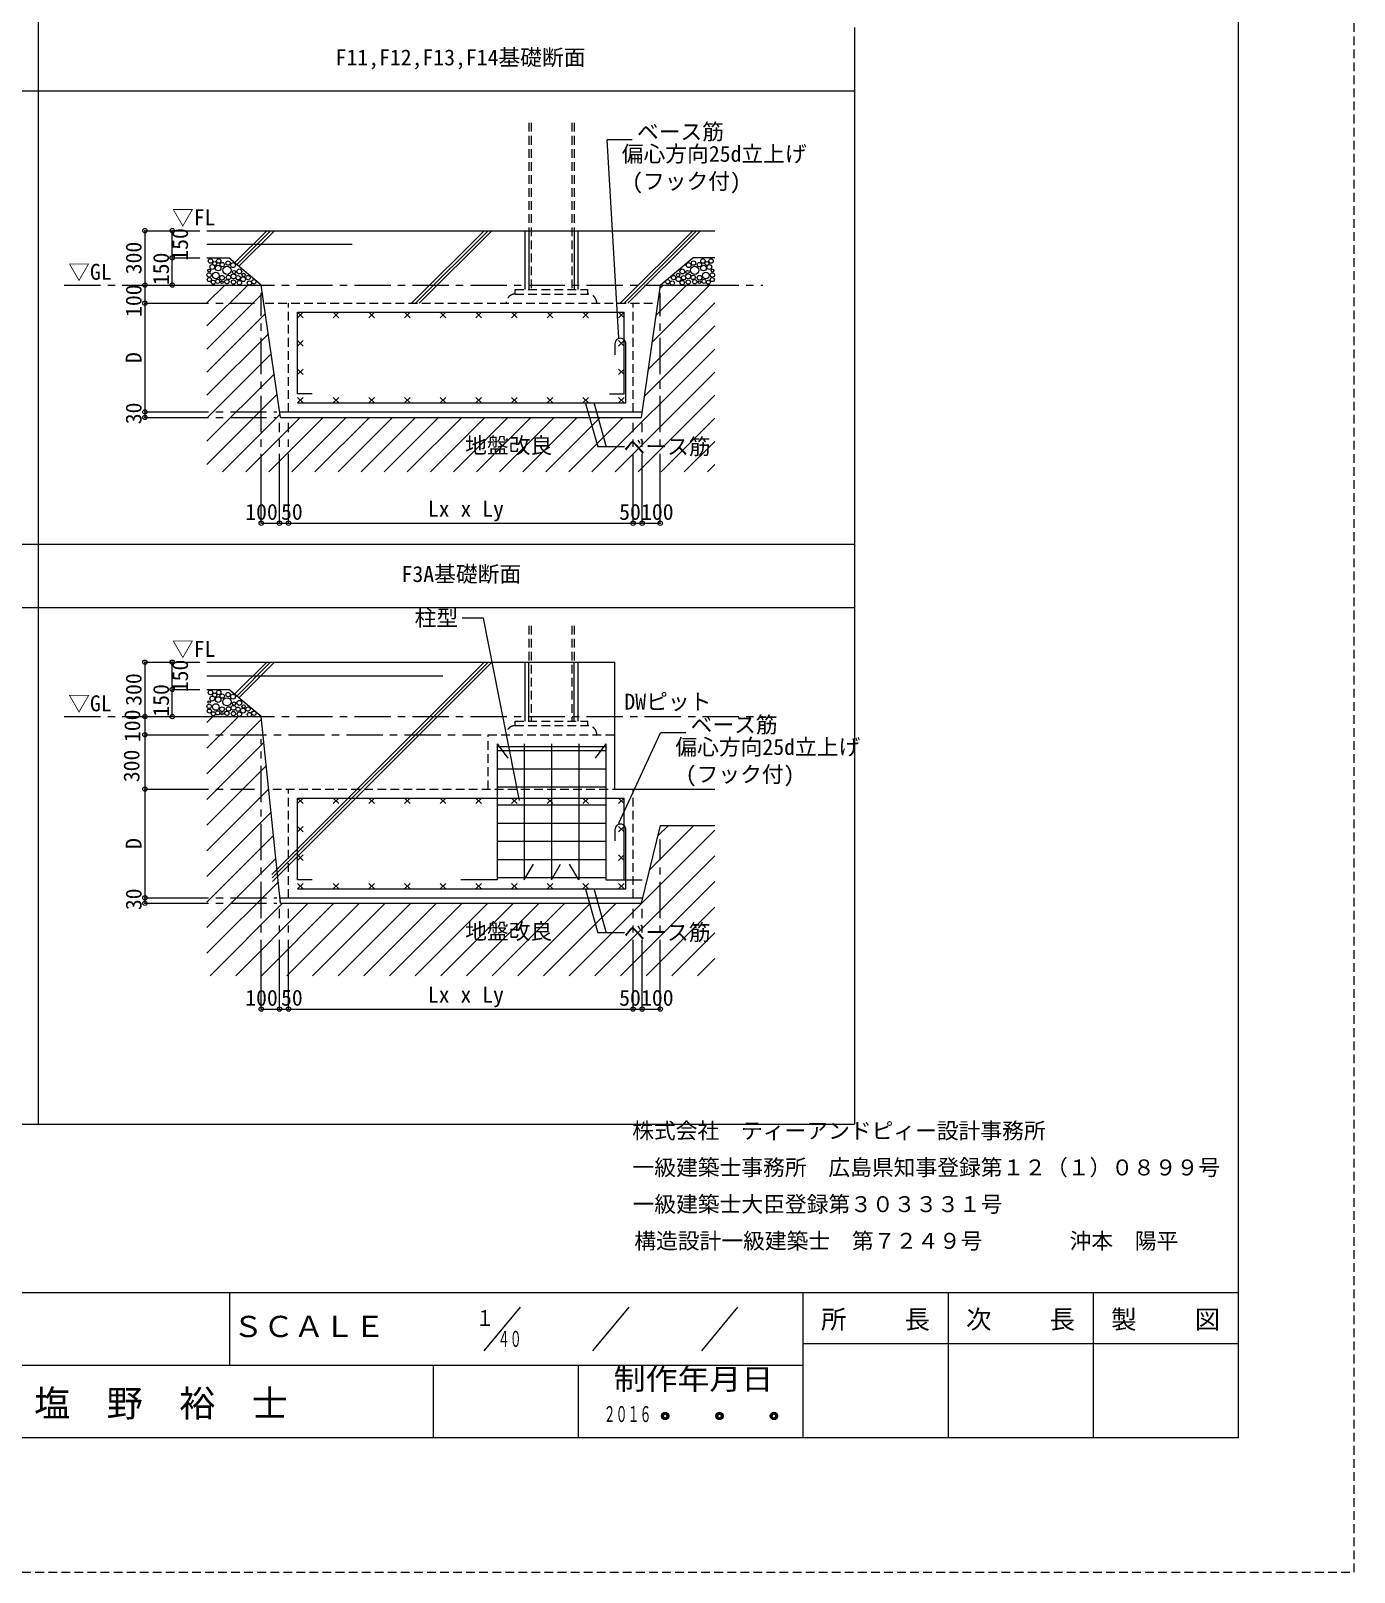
# Model space of a CAD drawing. Units: millimetres at full size, sheet at 1:200, with parts at 1:40. Extents: x -59400 to 184562, y -133173 to 46006.
# Drawn here: x 148079 to 184562, y -133173 to -90661 of the extents above; entities that cross this region are included whole.
import ezdxf
from ezdxf.enums import TextEntityAlignment as Align

# ---------------------------------------------------------------- set-up
doc = ezdxf.new("R2010")
doc.units = ezdxf.units.MM
doc.header["$LTSCALE"] = 200
doc.header["$PDMODE"] = 32
doc.header["$PDSIZE"] = 120
doc.linetypes.add('CHAIN1', pattern=[8, 5, -1, 1, -1])
doc.linetypes.add('DASHED1', pattern=[1.8, 1.2, -0.6])
for name, color, linetype, lineweight in [('0-1', 2, 'Continuous', 18), ('0-2', 2, 'Continuous', 18), ('0-8', 2, 'Continuous', 18), ('B-0', 3, 'Continuous', 13), ('B-1', 7, 'Continuous', 9), ('B-2', 4, 'Continuous', 5), ('B-3', 3, 'Continuous', 13), ('B-4', 4, 'Continuous', 5), ('B-5', 7, 'Continuous', 9), ('B-7', 4, 'Continuous', 5), ('B-8', 7, 'Continuous', 9), ('B-9', 4, 'Continuous', 5), ('B-F', 7, 'Continuous', 13), ('F-F', 7, 'DASHED1', 9)]:
    doc.layers.add(name, color=color, linetype=linetype, lineweight=lineweight)
doc.layers.add('F-E', color=2, linetype='Continuous')
doc.styles.add('ＭＳ ゴシック', font='')
doc.styles.get('ＭＳ ゴシック').set_extended_font_data('MS Gothic')

msp = doc.modelspace()

# ---------------------------------------------------------------- linework, layer by layer
at = {"layer": '0-1', "color": 5, "lineweight": 5}
for p, q in [((181362.6, -52881.7), (181362.6, -129464.1)), ((181362.6, -125465.3), (68962.1, -125465.3)), ((169364.3, -125465.3), (169364.3, -129464.1)), ((181362.6, -129464.1), (68962.1, -129464.1))]:
    msp.add_line(p, q, dxfattribs=at)
at = {"layer": '0-1'}
for p, q in [((153568.7, -127464.7), (153568.7, -125465.3)), ((173364.9, -125465.3), (173364.9, -129464.1)), ((177363.7, -125465.3), (177363.7, -129464.1)), ((169364.3, -126865.4), (181362.6, -126865.4)), ((94756.5, -127464.7), (169364.3, -127464.7)), ((159167.5, -127464.7), (159167.5, -129464.1)), ((163166.3, -127464.7), (163166.3, -129464.1))]:
    msp.add_line(p, q, dxfattribs=at)
at = {"layer": '0-2'}
for p, q in [((161566.4, -125864.8), (160567.6, -127065.2)), ((164566.4, -125864.8), (163565.8, -127065.2)), ((167564.6, -125864.8), (166565.8, -127065.2))]:
    msp.add_line(p, q, dxfattribs=at)
for centre, radius in [((165565.2, -128864.9), 100.8), ((165565.2, -128864.9), 74.2), ((167066.1, -128864.9), 100.8), ((167066.1, -128864.9), 74.2), ((168565.2, -128864.9), 100.8), ((168565.2, -128864.9), 74.2), ((165565.2, -128864.9), 49.5), ((167066.1, -128864.9), 49.5), ((168565.2, -128864.9), 49.5)]:
    msp.add_circle(centre, radius, dxfattribs=at)
at = {"layer": 'B-0', "color": 4, "linetype": 'DASHED1', "lineweight": 5}
for p, q in [((161808, -93200.8), (161808, -96172.8)), ((161868, -93200.8), (161868, -97797.8)), ((162998, -93200.8), (162998, -97797.8)), ((163058, -93200.8), (163058, -96172.8)), ((161433, -97922.8), (161433, -97797.8)), ((161433, -97797.8), (163433, -97797.8)), ((161433, -97922.8), (163433, -97922.8)), ((163433, -97922.8), (163433, -97797.8)), ((161808, -107068), (161808, -108074.4)), ((161868, -107068), (161868, -109699.4)), ((162998, -107068), (162998, -109699.4)), ((163058, -107068), (163058, -108074.4)), ((161433, -109824.4), (161433, -109699.4)), ((161433, -109699.4), (163433, -109699.4)), ((161433, -109824.4), (163433, -109824.4)), ((163433, -109824.4), (163433, -109699.4))]:
    msp.add_line(p, q, dxfattribs=at)
at = {"layer": 'B-0', "color": 7, "lineweight": 9}
for p, q in [((164660.6, -93667.6), (163963.5, -93667.6)), ((164293.2, -99138.9), (163963.5, -93667.6)), ((164183, -99297.8), (164183, -99597.8)), ((164483, -100922.8), (164483, -99297.8)), ((164293, -112517.1), (165441.2, -110025.4)), ((166138.3, -110025.4), (165441.2, -110025.4)), ((164183, -112699.4), (164183, -112999.4)), ((164483, -114324.4), (164483, -112699.4))]:
    msp.add_line(p, q, dxfattribs=at)
at = {"layer": 'B-0'}
for p, q in [((152933, -96172.8), (166933, -96172.8)), ((152933, -96922.8), (153533, -96922.8)), ((154433, -97672.8), (153533, -96922.8)), ((165433, -97672.8), (166333, -96922.8)), ((166933, -96922.8), (166333, -96922.8)), ((152933, -97672.8), (154433, -97672.8)), ((154963, -101322.8), (154433, -97672.8)), ((165433, -97672.8), (164903, -101322.8)), ((165433, -97672.8), (166933, -97672.8)), ((154942.7, -101172.8), (164923.4, -101172.8)), ((154963, -101322.8), (164903, -101322.8)), ((152933, -108074.4), (164183, -108074.4)), ((164183, -111574.4), (164183, -108074.4)), ((152933, -108824.4), (153533, -108824.4)), ((154433, -109574.4), (153533, -108824.4)), ((152933, -109574.4), (154433, -109574.4)), ((154963, -114724.4), (154433, -109574.4)), ((164183, -111574.4), (166933, -111574.4)), ((165433, -112574.4), (164903, -114724.4)), ((165433, -112574.4), (166933, -112574.4)), ((154953, -114574.4), (164940, -114574.4)), ((154963, -114724.4), (164903, -114724.4))]:
    msp.add_line(p, q, dxfattribs=at)
at = {"layer": 'B-0', "linetype": 'DASHED1'}
for p, q in [((154535, -98172.8), (165331.1, -98172.8)), ((155183, -101172.8), (155183, -98172.8)), ((164683, -101172.8), (164683, -98172.8)), ((160683, -110074.4), (164183, -110074.4)), ((160683, -111574.4), (160683, -110074.4)), ((154751.7, -111574.4), (164183, -111574.4)), ((155183, -114574.4), (155183, -111574.4)), ((164683, -114574.4), (164683, -111574.4))]:
    msp.add_line(p, q, dxfattribs=at)
at = {"layer": 'B-0', "color": 4, "linetype": 'DASHED1', "lineweight": 5}
for centre, start, end in [((161433, -98172.8), 90, 180), ((163433, -98172.8), 0, 90), ((161433, -110074.4), 90, 180), ((163433, -110074.4), 0, 90)]:
    msp.add_arc(centre, 250, start, end, dxfattribs=at)
at = {"layer": 'B-0', "color": 7, "lineweight": 9}
for centre in [(164333, -99289.3), (164333, -112690.9)]:
    msp.add_arc(centre, 150.2, 356.75671, 183.24329, dxfattribs=at)
at = {"layer": 'B-1'}
for p, q in [((152933, -96547.8), (156933, -96547.8)), ((155433, -98422.8), (164433, -98422.8)), ((155433, -100672.8), (155433, -98422.8)), ((155433, -98422.8), (155583, -98572.8)), ((155583, -98422.8), (155433, -98572.8)), ((156416.4, -98422.8), (156566.4, -98572.8)), ((156566.4, -98422.8), (156416.4, -98572.8)), ((157399.7, -98422.8), (157549.7, -98572.8)), ((157549.7, -98422.8), (157399.7, -98572.8)), ((158383, -98422.8), (158533, -98572.8)), ((158533, -98422.8), (158383, -98572.8)), ((159366.4, -98422.8), (159516.4, -98572.8)), ((159516.4, -98422.8), (159366.4, -98572.8)), ((160349.7, -98422.8), (160499.7, -98572.8)), ((160499.7, -98422.8), (160349.7, -98572.8)), ((161333, -98422.8), (161483, -98572.8)), ((161483, -98422.8), (161333, -98572.8)), ((162316.4, -98422.8), (162466.4, -98572.8)), ((162466.4, -98422.8), (162316.4, -98572.8)), ((163299.7, -98422.8), (163449.7, -98572.8)), ((163449.7, -98422.8), (163299.7, -98572.8)), ((164283, -98422.8), (164433, -98572.8)), ((164433, -98422.8), (164283, -98572.8)), ((164433, -100672.8), (164433, -98422.8)), ((155433, -99206.2), (155583, -99356.2)), ((155583, -99206.2), (155433, -99356.2)), ((164433, -99206.2), (164283, -99356.2)), ((164283, -99206.2), (164433, -99356.2)), ((155433, -99989.5), (155583, -100139.5)), ((155583, -99989.5), (155433, -100139.5)), ((164433, -99989.5), (164283, -100139.5)), ((164283, -99989.5), (164433, -100139.5)), ((155833, -100672.8), (155433, -100672.8)), ((164033, -100672.8), (164433, -100672.8)), ((155433, -100772.8), (155583, -100922.8)), ((155583, -100772.8), (155433, -100922.8)), ((155433, -100922.8), (164483, -100922.8)), ((156416.4, -100772.8), (156566.4, -100922.8)), ((156566.4, -100772.8), (156416.4, -100922.8)), ((157399.7, -100772.8), (157549.7, -100922.8)), ((157549.7, -100772.8), (157399.7, -100922.8)), ((158383, -100772.8), (158533, -100922.8)), ((158533, -100772.8), (158383, -100922.8)), ((159366.4, -100772.8), (159516.4, -100922.8)), ((159516.4, -100772.8), (159366.4, -100922.8)), ((160349.7, -100772.8), (160499.7, -100922.8)), ((160499.7, -100772.8), (160349.7, -100922.8)), ((161333, -100772.8), (161483, -100922.8)), ((161483, -100772.8), (161333, -100922.8)), ((162316.4, -100772.8), (162466.4, -100922.8)), ((162466.4, -100772.8), (162316.4, -100922.8)), ((163299.7, -100772.8), (163449.7, -100922.8)), ((163449.7, -100772.8), (163299.7, -100922.8)), ((164433, -100772.8), (164283, -100922.8)), ((164283, -100772.8), (164433, -100922.8)), ((152933, -108449.4), (159433, -108449.4)), ((155433, -114074.4), (155433, -111824.4)), ((155433, -111824.4), (164433, -111824.4)), ((155433, -111824.4), (155583, -111974.4)), ((155583, -111824.4), (155433, -111974.4)), ((156416.4, -111824.4), (156566.4, -111974.4)), ((156566.4, -111824.4), (156416.4, -111974.4)), ((157399.7, -111824.4), (157549.7, -111974.4)), ((157549.7, -111824.4), (157399.7, -111974.4)), ((158383, -111824.4), (158533, -111974.4)), ((158533, -111824.4), (158383, -111974.4)), ((159366.4, -111824.4), (159516.4, -111974.4)), ((159516.4, -111824.4), (159366.4, -111974.4)), ((160349.7, -111824.4), (160499.7, -111974.4)), ((160499.7, -111824.4), (160349.7, -111974.4)), ((161333, -111824.4), (161483, -111974.4)), ((161483, -111824.4), (161333, -111974.4)), ((162316.4, -111824.4), (162466.4, -111974.4)), ((162466.4, -111824.4), (162316.4, -111974.4)), ((163299.7, -111824.4), (163449.7, -111974.4)), ((163449.7, -111824.4), (163299.7, -111974.4)), ((164283, -111824.4), (164433, -111974.4)), ((164433, -111824.4), (164283, -111974.4)), ((164433, -114074.4), (164433, -111824.4)), ((155433, -112607.8), (155583, -112757.8)), ((155583, -112607.8), (155433, -112757.8)), ((164433, -112607.8), (164283, -112757.8)), ((164283, -112607.8), (164433, -112757.8)), ((155433, -113391.1), (155583, -113541.1)), ((155583, -113391.1), (155433, -113541.1)), ((164433, -113391.1), (164283, -113541.1)), ((164283, -113391.1), (164433, -113541.1)), ((155833, -114074.4), (155433, -114074.4)), ((155433, -114174.4), (155583, -114324.4)), ((155583, -114174.4), (155433, -114324.4)), ((155433, -114324.4), (164483, -114324.4)), ((156416.4, -114174.4), (156566.4, -114324.4)), ((156566.4, -114174.4), (156416.4, -114324.4)), ((157399.7, -114174.4), (157549.7, -114324.4)), ((157549.7, -114174.4), (157399.7, -114324.4)), ((158383, -114174.4), (158533, -114324.4)), ((158533, -114174.4), (158383, -114324.4)), ((159366.4, -114174.4), (159516.4, -114324.4)), ((159516.4, -114174.4), (159366.4, -114324.4)), ((160349.7, -114174.4), (160499.7, -114324.4)), ((160499.7, -114174.4), (160349.7, -114324.4)), ((161333, -114174.4), (161483, -114324.4)), ((161483, -114174.4), (161333, -114324.4)), ((162316.4, -114174.4), (162466.4, -114324.4)), ((162466.4, -114174.4), (162316.4, -114324.4)), ((163299.7, -114174.4), (163449.7, -114324.4)), ((163449.7, -114174.4), (163299.7, -114324.4)), ((164033, -114074.4), (164433, -114074.4)), ((164433, -114174.4), (164283, -114324.4)), ((164283, -114174.4), (164433, -114324.4))]:
    msp.add_line(p, q, dxfattribs=at)
at = {"layer": 'B-1', "color": 4, "lineweight": 5}
for p, q in [((151223.5, -109574.4), (151223.5, -110074.4)), ((151223.5, -109574.4), (151979.2, -109574.4)), ((151223.5, -110074.4), (151979.2, -110074.4)), ((151223.5, -110074.4), (151223.5, -111574.4)), ((151223.5, -111574.4), (151979.2, -111574.4))]:
    msp.add_line(p, q, dxfattribs=at)
at = {"layer": 'B-1'}
for p in [(151223.5, -109574.4), (151223.5, -110074.4), (151223.5, -111574.4)]:
    msp.add_point(p, dxfattribs=at)
at = {"layer": 'B-2'}
for p, q in [((152933, -98800.7), (154061, -97672.8)), ((152933, -98164.3), (153424.6, -97672.8)), ((165202.7, -99259), (166788.9, -97672.8)), ((165310.8, -98514.5), (166152.5, -97672.8)), ((165418.9, -97770), (165516.1, -97672.8)), ((154466.5, -97903.6), (152933, -99437.1)), ((165094.6, -100003.5), (166933, -98165.1)), ((154547.2, -98459.3), (152933, -100073.5)), ((154627.9, -99015), (152933, -100709.9)), ((164986.5, -100748), (166933, -98801.5)), ((163548.1, -102822.8), (166933, -99437.9)), ((154708.6, -99570.7), (152933, -101346.3)), ((154789.3, -100126.4), (152933, -101982.7)), ((164184.5, -102822.8), (166933, -100074.3)), ((154870, -100682.2), (152933, -102619.1)), ((164820.9, -102822.8), (166933, -100710.6)), ((154950.7, -101237.9), (153365.7, -102822.8)), ((155502.1, -101322.8), (154002.1, -102822.8)), ((154638.5, -102822.8), (156138.5, -101322.8)), ((155274.9, -102822.8), (156774.9, -101322.8)), ((155911.3, -102822.8), (157411.3, -101322.8)), ((156547.7, -102822.8), (158047.7, -101322.8)), ((157184.1, -102822.8), (158684.1, -101322.8)), ((157820.5, -102822.8), (159320.5, -101322.8)), ((158456.9, -102822.8), (159956.9, -101322.8)), ((159093.3, -102822.8), (160593.3, -101322.8)), ((159729.7, -102822.8), (161229.7, -101322.8)), ((160366.1, -102822.8), (161866.1, -101322.8)), ((161002.5, -102822.8), (162502.5, -101322.8)), ((161638.9, -102822.8), (163138.9, -101322.8)), ((162275.3, -102822.8), (163775.3, -101322.8)), ((162911.7, -102822.8), (164411.7, -101322.8)), ((165457.3, -102822.8), (166933, -101347)), ((166933, -101983.4), (166093.6, -102822.8)), ((166933, -102619.8), (166730, -102822.8)), ((152933, -110446.5), (153805.1, -109574.4)), ((152933, -109739.4), (153098, -109574.4)), ((152933, -111153.6), (154440.4, -109646.2)), ((152933, -111860.7), (154506.4, -110287.3)), ((152933, -112567.8), (154572.4, -110928.4)), ((152933, -113274.9), (154638.4, -111569.6)), ((152933, -113982), (154704.3, -112210.7)), ((165129.3, -113806.6), (166361.4, -112574.4)), ((165360.6, -112868.1), (165654.3, -112574.4)), ((152933, -114689.1), (154770.3, -112851.8)), ((162918.5, -116724.4), (166933, -112709.9)), ((152933, -115396.2), (154836.3, -113493)), ((163625.6, -116724.4), (166933, -113417)), ((152933, -116103.3), (154902.3, -114134.1)), ((164332.8, -116724.4), (166933, -114124.1)), ((153019, -116724.4), (155019, -114724.4)), ((153726.1, -116724.4), (155726.1, -114724.4)), ((154433.3, -116724.4), (156433.3, -114724.4)), ((155140.4, -116724.4), (157140.4, -114724.4)), ((155847.5, -116724.4), (157847.5, -114724.4)), ((156554.6, -116724.4), (158554.6, -114724.4)), ((157261.7, -116724.4), (159261.7, -114724.4)), ((157968.8, -116724.4), (159968.8, -114724.4)), ((158675.9, -116724.4), (160675.9, -114724.4)), ((159383, -116724.4), (161383, -114724.4)), ((160090.1, -116724.4), (162090.1, -114724.4)), ((160797.2, -116724.4), (162797.2, -114724.4)), ((161504.3, -116724.4), (163504.3, -114724.4)), ((162211.4, -116724.4), (164211.4, -114724.4)), ((165039.9, -116724.4), (166933, -114831.2)), ((165747, -116724.4), (166933, -115538.4)), ((166454.1, -116724.4), (166933, -116245.5))]:
    msp.add_line(p, q, dxfattribs=at)
for centre, radius in [((152995.7, -97392.7), 61), ((152995.2, -97271.6), 34.9), ((153031.9, -97008.8), 60.5), ((153081.1, -97175.5), 68.2), ((153180.8, -97409.2), 91.5), ((153148.1, -97078.9), 54.2), ((153243.2, -97202.6), 78), ((153258.3, -97008.8), 60.5), ((153354.5, -97109.2), 60.4), ((153487.6, -97266.1), 113.5), ((153517.1, -97068.1), 60.5), ((153651.9, -97122.1), 67.7), ((153682.1, -97314.4), 44.2), ((153826.3, -97296.5), 67.7), ((153943.7, -97393.6), 44.2), ((165922.4, -97393.6), 44.2), ((166039.8, -97296.5), 67.7), ((166183.9, -97314.4), 44.2), ((166214.1, -97122.1), 67.7), ((166378.5, -97266.1), 113.5), ((166348.9, -97068.1), 60.5), ((166511.6, -97109.2), 60.4), ((166622.9, -97202.6), 78), ((166607.7, -97008.8), 60.5), ((166685.3, -97409.2), 91.5), ((166717.9, -97078.9), 54.2), ((166784.9, -97175.5), 68.2), ((166834.2, -97008.8), 60.5), ((166870.4, -97392.7), 61), ((166870.9, -97271.6), 34.9), ((152999.7, -97521.6), 56.8), ((153108.5, -97593.5), 54.5), ((153228.2, -97571.1), 57.5), ((153351.3, -97470.2), 63.5), ((153352, -97593.4), 33.3), ((153484.8, -97580.3), 60.5), ((153527.5, -97461.5), 60.5), ((153667.8, -97431.2), 67.7), ((153662.7, -97591.1), 60.5), ((153792.1, -97472.5), 60.5), ((153829.8, -97607.3), 60.5), ((153929.3, -97510.4), 67.7), ((154067.1, -97467.1), 60.5), ((154104.8, -97618.1), 60.5), ((154228.8, -97580.3), 60.5), ((165637.2, -97580.3), 60.5), ((165761.3, -97618.1), 60.5), ((165799, -97467.1), 60.5), ((165936.8, -97510.4), 67.7), ((166036.2, -97607.3), 60.5), ((166074, -97472.5), 60.5), ((166198.3, -97431.2), 67.7), ((166203.4, -97591.1), 60.5), ((166338.6, -97461.5), 60.5), ((166381.3, -97580.3), 60.5), ((166514.7, -97470.2), 63.5), ((166514, -97593.4), 33.3), ((166637.9, -97571.1), 57.5), ((166757.6, -97593.5), 54.5), ((166866.3, -97521.6), 56.8), ((152995.7, -109294.3), 61), ((152995.2, -109173.2), 34.9), ((153031.9, -108910.4), 60.5), ((153081.1, -109077.1), 68.2), ((153180.8, -109310.8), 91.5), ((153148.1, -108980.5), 54.2), ((153243.2, -109104.2), 78), ((153258.3, -108910.4), 60.5), ((153354.5, -109010.8), 60.4), ((153487.6, -109167.7), 113.5), ((153517.1, -108969.7), 60.5), ((153651.9, -109023.7), 67.7), ((153682.1, -109216), 44.2), ((153826.3, -109198.1), 67.7), ((153943.7, -109295.2), 44.2), ((152999.7, -109423.2), 56.8), ((153108.5, -109495.1), 54.5), ((153228.2, -109472.7), 57.5), ((153351.3, -109371.8), 63.5), ((153352, -109495), 33.3), ((153484.8, -109481.9), 60.5), ((153527.5, -109363.1), 60.5), ((153667.8, -109332.8), 67.7), ((153662.7, -109492.7), 60.5), ((153792.1, -109374.1), 60.5), ((153829.8, -109508.9), 60.5), ((153929.3, -109412), 67.7), ((154067.1, -109368.7), 60.5), ((154104.8, -109519.7), 60.5), ((154228.8, -109481.9), 60.5)]:
    msp.add_circle(centre, radius, dxfattribs=at)
at = {"layer": 'B-3'}
for p, q in [((161708, -97797.8), (161708, -96172.8)), ((161808, -96172.8), (161808, -97797.8)), ((163058, -96172.8), (163058, -97797.8)), ((163158, -96172.8), (163158, -97797.8)), ((161708, -109699.4), (161708, -108074.4)), ((161808, -109699.4), (161808, -108074.4)), ((163058, -109699.4), (163058, -108074.4)), ((163158, -108074.4), (163158, -109699.4))]:
    msp.add_line(p, q, dxfattribs=at)
at = {"layer": 'B-4'}
for p, q in [((160933, -110324.4), (161232.2, -110725)), ((160933, -110324.4), (160933, -114074.4)), ((160933, -110402.4), (163933, -110402.4)), ((160933, -110512.4), (163933, -110512.4)), ((160933, -110512.4), (163933, -110512.4)), ((161683, -110324.4), (161683, -114074.4)), ((162433, -110324.4), (162433, -114074.4)), ((163183, -110324.4), (163183, -114074.4)), ((163933, -110324.4), (163633.9, -110725)), ((163933, -110324.4), (163933, -114074.4)), ((160933, -111012.4), (163933, -111012.4)), ((160933, -111512.4), (163933, -111512.4)), ((160933, -112012.4), (163933, -112012.4)), ((160933, -112512.4), (163933, -112512.4)), ((160933, -113012.4), (163933, -113012.4)), ((160933, -113512.4), (163933, -113512.4)), ((161683, -114074.4), (161933, -113641.4)), ((162433, -114074.4), (162683, -113641.4)), ((163183, -114074.4), (162933, -113641.4)), ((160933, -114078.2), (159933, -114078.2)), ((160933, -114012.4), (163933, -114012.4)), ((163933, -114078.2), (164933, -114078.2))]:
    msp.add_line(p, q, dxfattribs=at)
at = {"layer": 'B-5'}
for p, q in [((160556.3, -106862.9), (159967.3, -106862.9)), ((161551.9, -111893.7), (160556.3, -106862.9))]:
    msp.add_line(p, q, dxfattribs=at)
at = {"layer": 'B-7'}
for p, q in [((151223.5, -96172.8), (151979.2, -96172.8)), ((151979.2, -96172.8), (152738.3, -96172.8)), ((151979.2, -96922.8), (151979.2, -96172.8)), ((151979.2, -97672.8), (151979.2, -96922.8)), ((151979.2, -96922.8), (152738.3, -96922.8)), ((151223.5, -97672.8), (151223.5, -98172.8)), ((151979.2, -97672.8), (152738.3, -97672.8)), ((151223.5, -98172.8), (151223.5, -101172.8)), ((151223.5, -98172.8), (151979.2, -98172.8)), ((151223.5, -101172.8), (151223.5, -101322.8)), ((151223.5, -101172.8), (151979.2, -101172.8)), ((151223.5, -101322.8), (151979.2, -101322.8)), ((154433, -104240.9), (154433, -103331.9)), ((154933, -104240.9), (154933, -103331.9)), ((155183, -104240.9), (155183, -103331.9)), ((155183, -104240.9), (155183, -103331.9)), ((164683, -104240.9), (164683, -103331.9)), ((164933, -104240.9), (164933, -103331.9)), ((165433, -104240.9), (165433, -103331.9)), ((154433, -104240.9), (154933, -104240.9)), ((154933, -104240.9), (155183, -104240.9)), ((155183, -104240.9), (164683, -104240.9)), ((164683, -104240.9), (164933, -104240.9)), ((164933, -104240.9), (165433, -104240.9)), ((151223.5, -108074.4), (151979.2, -108074.4)), ((151979.2, -108074.4), (152738.3, -108074.4)), ((151979.2, -108824.4), (151979.2, -108074.4)), ((151979.2, -109574.4), (151979.2, -108824.4)), ((151979.2, -108824.4), (152738.3, -108824.4)), ((151979.2, -109574.4), (152738.3, -109574.4)), ((151223.5, -111574.4), (151223.5, -114574.4)), ((151223.5, -111574.4), (151979.2, -111574.4)), ((151223.5, -114574.4), (151223.5, -114724.4)), ((151223.5, -114574.4), (151979.2, -114574.4)), ((151223.5, -114724.4), (151979.2, -114724.4)), ((154433, -117642.5), (154433, -116733.5)), ((154933, -117642.5), (154933, -116733.5)), ((155183, -117642.5), (155183, -116733.5)), ((155183, -117642.5), (155183, -116733.5)), ((164683, -117642.5), (164683, -116733.5)), ((164933, -117642.5), (164933, -116733.5)), ((165433, -117642.5), (165433, -116733.5)), ((154433, -117642.5), (154933, -117642.5)), ((154933, -117642.5), (155183, -117642.5)), ((155183, -117642.5), (164683, -117642.5)), ((164683, -117642.5), (164933, -117642.5)), ((164933, -117642.5), (165433, -117642.5))]:
    msp.add_line(p, q, dxfattribs=at)
for points in [[(151223.5, -96172.8), (151223.5, -97672.8), (151979.2, -97672.8)], [(151223.5, -108074.4), (151223.5, -109574.4), (151979.2, -109574.4)]]:
    msp.add_lwpolyline(points, dxfattribs=at)
at = {"layer": 'B-7', "color": 7}
for p in [(151223.5, -96172.8), (151979.2, -96172.8), (151979.2, -96922.8), (151223.5, -97672.8), (151979.2, -97672.8), (151223.5, -98172.8), (151223.5, -101172.8), (151223.5, -101322.8), (154433, -104240.9), (154933, -104240.9), (155183, -104240.9), (164683, -104240.9), (164933, -104240.9), (165433, -104240.9), (151223.5, -108074.4), (151979.2, -108074.4), (151979.2, -108824.4), (151223.5, -109574.4), (151979.2, -109574.4), (151223.5, -111574.4), (151223.5, -114574.4), (151223.5, -114724.4), (154433, -117642.5), (154933, -117642.5), (155183, -117642.5), (164683, -117642.5), (164933, -117642.5), (165433, -117642.5)]:
    msp.add_point(p, dxfattribs=at)
at = {"layer": 'B-8'}
for p, q in [((163372.2, -100937.2), (163708.1, -102139.4)), ((163596.5, -100912.9), (163939.2, -102139.4)), ((164449.6, -102139.4), (163708.1, -102139.4)), ((163372.2, -114338.8), (163708.1, -115541)), ((163596.5, -114314.5), (163939.2, -115541)), ((164449.6, -115541), (163708.1, -115541))]:
    msp.add_line(p, q, dxfattribs=at)
at = {"layer": 'B-9'}
for p, q in [((153695.8, -97058.5), (154581.4, -96172.8)), ((153753.7, -97106.7), (154687.5, -96172.8)), ((153811.5, -97154.9), (154793.6, -96172.8)), ((158577, -98172.8), (160577, -96172.8)), ((158683, -98172.8), (160683, -96172.8)), ((158789.1, -98172.8), (160789.1, -96172.8)), ((164327.3, -98172.8), (166327.3, -96172.8)), ((164433.3, -98172.8), (166433.3, -96172.8)), ((164539.4, -98172.8), (166539.4, -96172.8)), ((153695.8, -108960.1), (154581.4, -108074.4)), ((153753.7, -109008.3), (154687.5, -108074.4)), ((153811.5, -109056.5), (154793.6, -108074.4)), ((154725, -113926.4), (160577, -108074.4)), ((154731.7, -114025.8), (160683, -108074.4)), ((154738.3, -114125.2), (160789.1, -108074.4))]:
    msp.add_line(p, q, dxfattribs=at)
at = {"layer": 'B-F', "color": 3}
for p, q in [((148284.8, -55568), (148284.8, -120818)), ((170784.8, -90568), (170784.8, -120818)), ((113784.8, -92318), (170784.8, -92318)), ((113784.8, -104818), (170784.8, -104818)), ((113784.8, -106568), (170784.8, -106568)), ((113784.8, -120818), (170784.8, -120818))]:
    msp.add_line(p, q, dxfattribs=at)
at = {"layer": 'B-F', "color": 4, "linetype": 'CHAIN1', "lineweight": 5}
for p, q in [((148999.8, -97672.8), (168261.1, -97672.8)), ((151979.2, -98172.8), (154247.7, -98172.8)), ((154433, -103331.9), (154433, -97887.7)), ((165433, -103331.9), (165433, -97887.7)), ((151979.2, -101172.8), (154862, -101172.8)), ((151979.2, -101322.8), (154862, -101322.8)), ((154933, -103331.9), (154933, -101475.5)), ((155183, -103331.9), (155183, -101475.5)), ((164683, -103331.9), (164683, -101475.5)), ((164933, -103331.9), (164933, -101475.5)), ((148999.8, -109574.4), (168261.1, -109574.4)), ((151979.2, -110074.4), (160491.4, -110074.4)), ((154433, -116733.5), (154433, -110195.2)), ((151979.2, -111574.4), (154247.7, -111574.4)), ((165433, -116733.5), (165433, -112960.7)), ((151979.2, -114574.4), (154862, -114574.4)), ((151979.2, -114724.4), (154862, -114724.4)), ((154933, -116733.5), (154933, -114877.1)), ((155183, -116733.5), (155183, -114877.1)), ((164683, -116733.5), (164683, -114877.1)), ((164933, -116733.5), (164933, -114877.1))]:
    msp.add_line(p, q, dxfattribs=at)
at = {"layer": 'F-F'}
msp.add_lwpolyline([(65762.3, -49172.9), (65762.3, -133172.9), (184562.3, -133172.9), (184562.3, -49172.9)], close=True, dxfattribs=at)

# ---------------------------------------------------------------- texts
at = {"layer": '0-2', "style": 'ＭＳ ゴシック'}
for s, width, p in [('ＳＣＡＬＥ', 1.05, (153646.1, -126865.4)), ('制作年月日', 1.1, (164145.3, -128315.1))]:
    msp.add_text(s, height=586.5, dxfattribs=dict(at, width=width)).set_placement(p, align=Align.BOTTOM_LEFT)
at = {"layer": '0-2', "attachment_point": 7, "style": 'ＭＳ ゴシック'}
for s, insert, char_height in [('\\T3.29;所長', (169863.7, -126515.4), 513.2), ('\\T3.29;次長', (173864.3, -126515.4), 513.2), ('\\T3.29;製図', (177863.2, -126515.4), 513.2), ('\\T2;塩野裕士', (148166.5, -128965.6), 733.1)]:
    msp.add_mtext(s, dxfattribs=dict(at, insert=insert, char_height=char_height))
at = {"layer": '0-8', "style": 'ＭＳ ゴシック'}
for s, width, p in [('１', 0.85, (160342.3, -126515.4)), ('４０', 0.55, (160951.7, -127090)), ('２０１６', 0.55, (163869.9, -129164.5))]:
    msp.add_text(s, height=439.9, dxfattribs=dict(at, width=width)).set_placement(p, align=Align.BOTTOM_LEFT)
at = {"layer": 'B-0', "color": 7, "style": 'ＭＳ ゴシック'}
for s, p in [('ベース筋', (164789.6, -93794.6)), ('偏心方向25d立上げ', (164370.2, -94405.8)), ('(フック付)', (164655.4, -95159.6)), ('ベース筋', (166267.3, -110152.3)), ('偏心方向25d立上げ', (165847.9, -110763.5)), ('(フック付)', (166133.1, -111517.4))]:
    msp.add_text(s, height=439.9, dxfattribs=at).set_placement(p, align=Align.BOTTOM_LEFT)
at = {"layer": 'B-1', "style": 'ＭＳ ゴシック'}
for s, p in [('100', (151225.7, -110277.7)), ('300', (151205.1, -111384.8))]:
    msp.add_text(s, height=439.9, rotation=90, dxfattribs=at).set_placement(p, align=Align.BOTTOM_LEFT)
at = {"layer": 'B-5', "style": 'ＭＳ ゴシック'}
msp.add_text('柱型', height=439.9, dxfattribs=at).set_placement((158660.6, -107208.7), align=Align.BOTTOM_LEFT)
at = {"layer": 'B-7', "color": 7, "style": 'ＭＳ ゴシック'}
for s, p in [('150', (152543.9, -97001.1)), ('300', (151263.2, -97376.1)), ('150', (152018.9, -97676.1)), ('100', (151263.2, -98552.7)), ('D', (151263.2, -99823.9)), ('30', (151263.2, -101512.5)), ('150', (152543.9, -108902.7)), ('300', (151263.2, -109277.7)), ('150', (152018.9, -109577.7)), ('D', (151263.2, -113225.5)), ('30', (151263.2, -114914.1))]:
    msp.add_text(s, height=439.9, rotation=90, dxfattribs=at).set_placement(p, align=Align.BOTTOM_LEFT)
for s, p in [('100', (153989.1, -104280.5)), ('50', (154975.9, -104278)), ('Lx x Ly', (159024.8, -104193.6)), ('50', (164298.1, -104280.5)), ('100', (164901.4, -104280.5)), ('100', (153989.1, -117682.1)), ('50', (154975.9, -117679.6)), ('Lx x Ly', (159024.8, -117595.2)), ('50', (164298.1, -117682.1)), ('100', (164901.4, -117682.1))]:
    msp.add_text(s, height=439.9, dxfattribs=at).set_placement(p, align=Align.BOTTOM_LEFT)
at = {"layer": 'B-8', "style": 'ＭＳ ゴシック'}
for s, p in [('地盤改良', (160052.1, -102446.9)), ('ベース筋', (164419.6, -102478.2)), ('地盤改良', (160052.1, -115848.5)), ('ベース筋', (164419.6, -115879.8))]:
    msp.add_text(s, height=439.9, dxfattribs=at).set_placement(p, align=Align.BOTTOM_LEFT)
at = {"layer": 'B-F', "style": 'ＭＳ ゴシック'}
for s, p in [('F11,F12,F13,F14基礎断面', (156481.2, -91745.2)), ('▽FL', (151968.6, -96158)), ('▽GL', (149107.2, -97659.4)), ('F3A基礎断面', (158299.7, -105995.2)), ('▽FL', (151968.6, -108059.6)), ('▽GL', (149107.2, -109561)), ('DWピット', (164442.5, -109513.3))]:
    msp.add_text(s, height=439.9, dxfattribs=at).set_placement(p, align=Align.BOTTOM_LEFT)
at = {"layer": 'F-E', "style": 'ＭＳ ゴシック'}
for s, p in [('株式会社\u3000ティーアンドピィー設計事務所', (164657.1, -121349.3)), ('一級建築士事務所\u3000広島県知事登録第１２（１）０８９９号', (164666.6, -122361.8)), ('一級建築士大臣登録第３０３３３１号', (164667.6, -123374.3)), ('構造設計一級建築士\u3000第７２４９号\u3000\u3000\u3000\u3000沖本\u3000陽平', (164716.1, -124386.8))]:
    msp.add_text(s, height=439.9, dxfattribs=at).set_placement(p, align=Align.BOTTOM_LEFT)

doc.saveas('drawing.dxf')
